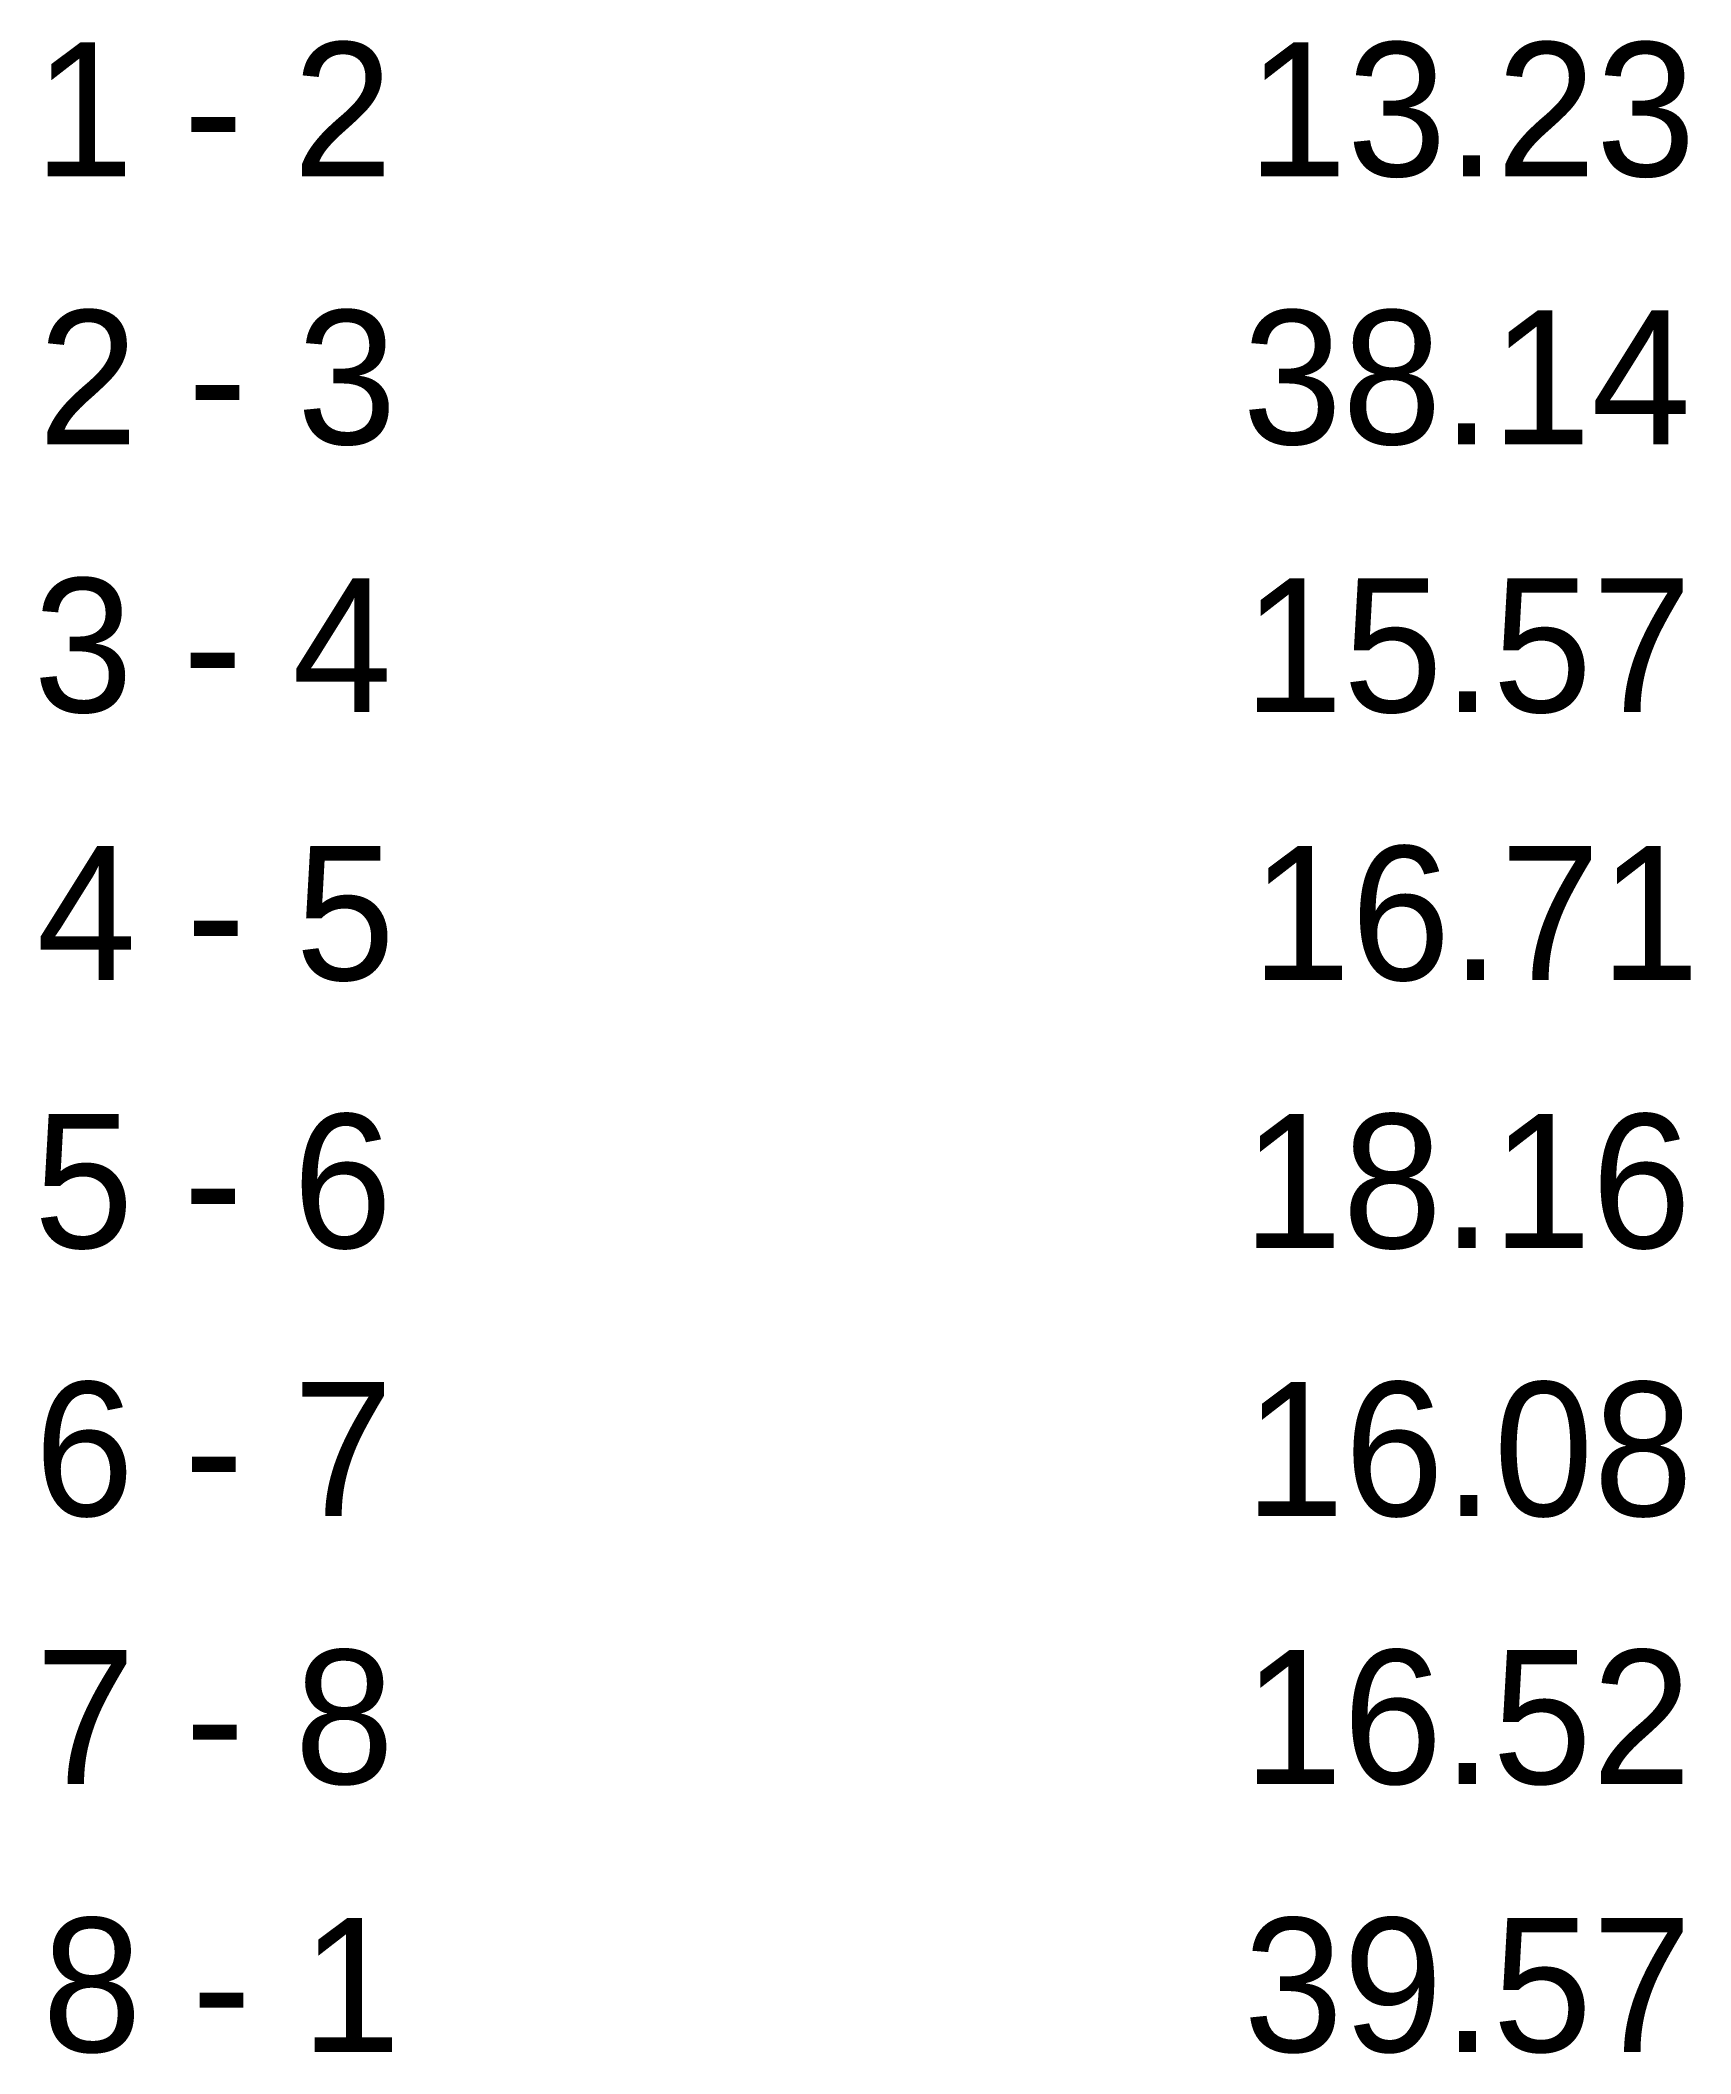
# Model space of a CAD drawing. Extents: x 539025 to 539542, y 1836270 to 1836869.
# Drawn here: x 539024.97 to 539043.45, y 1836269.75 to 1836292.3 of the extents above.
import ezdxf

# ---------------------------------------------------------------- set-up
doc = ezdxf.new("R2010")
doc.units = 0
doc.layers.add('Level 52', color=7, linetype='Continuous')

msp = doc.modelspace()

# ---------------------------------------------------------------- texts
at = {"layer": 'Level 52'}
for s, p in [('1 - 2', (539024.898, 1836290.773)), ('13.23', (539038.482, 1836290.773)), ('2 - 3', (539024.944, 1836287.773)), ('38.14', (539038.428, 1836287.773)), ('3 - 4', (539024.89, 1836284.773)), ('15.57', (539038.439, 1836284.773)), ('4 - 5', (539024.925, 1836281.773)), ('16.71', (539038.526, 1836281.773)), ('5 - 6', (539024.895, 1836278.773)), ('18.16', (539038.432, 1836278.773)), ('6 - 7', (539024.902, 1836275.773)), ('16.08', (539038.453, 1836275.773)), ('7 - 8', (539024.915, 1836272.773)), ('16.52', (539038.436, 1836272.773)), ('8 - 1', (539024.988, 1836269.773)), ('39.57', (539038.439, 1836269.773))]:
    msp.add_text(s, height=1.5, dxfattribs=at).set_placement(p)

doc.saveas('drawing.dxf')
